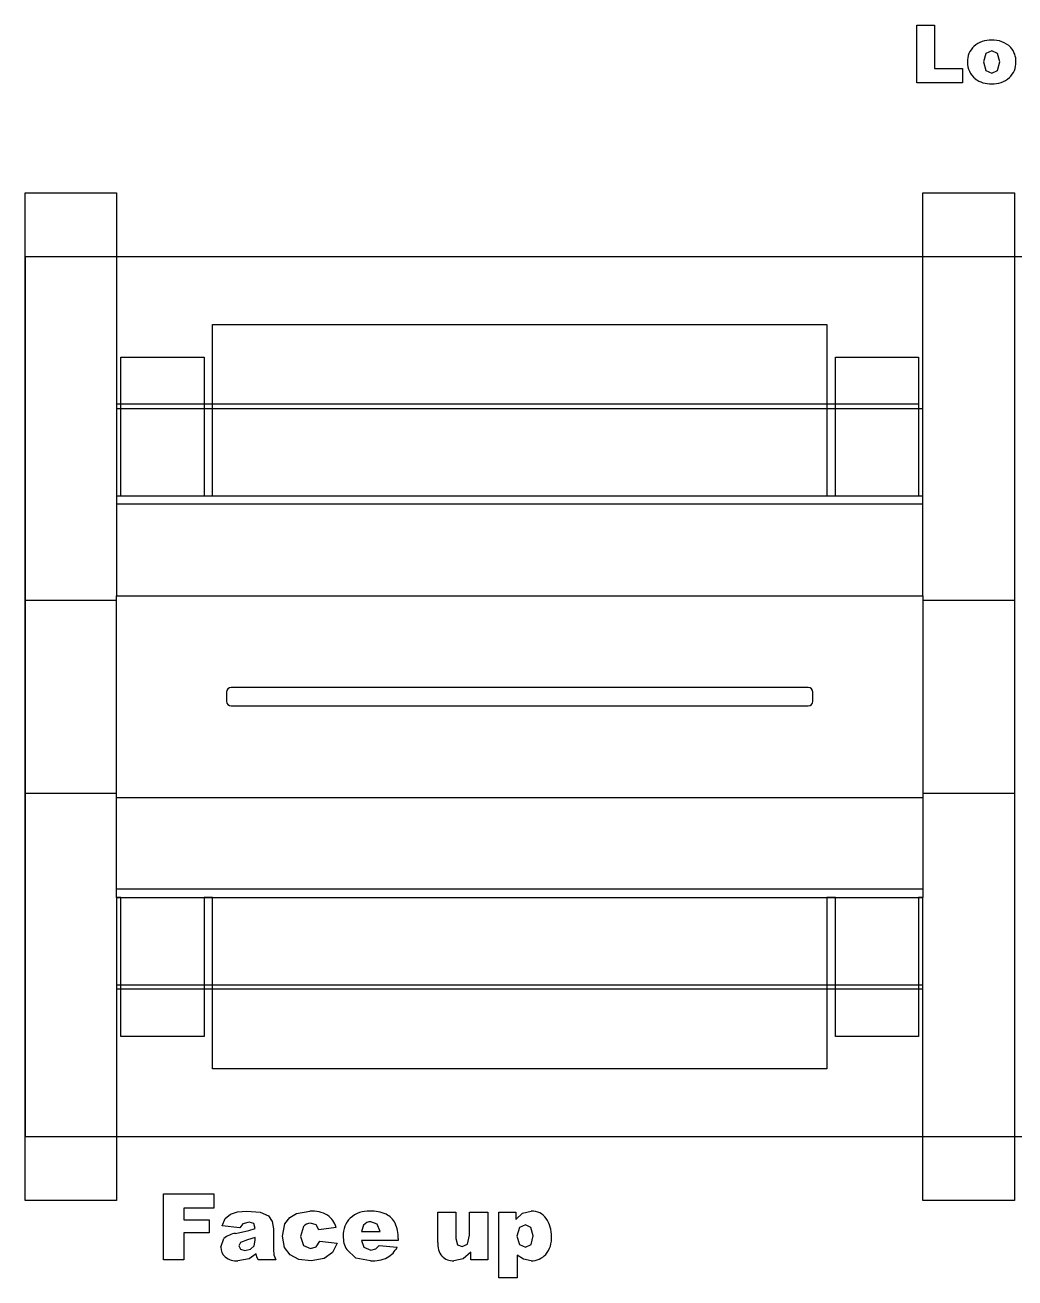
# Model space of a CAD drawing. Extents: x -47.4 to 49.1, y -49.9 to 45.6.
# Drawn here: x -24.42 to 2.59, y -49.91 to -15.72 of the extents above; entities that cross this region are included whole.
import ezdxf

# ---------------------------------------------------------------- set-up
doc = ezdxf.new("R2010")
doc.units = 0
for name, color, linetype in [('CUT', 5, 'CONTINUOUS'), ('DEFAULT', 7, 'CONTINUOUS'), ('SCORE', 1, 'CONTINUOUS')]:
    doc.layers.add(name, color=color, linetype=linetype)

msp = doc.modelspace()

# ---------------------------------------------------------------- linework, layer by layer
at = {"layer": 'CUT'}
for p, q in [((-0.086, -15.724), (0.399, -15.724)), ((-0.086, -17.302), (-0.086, -15.724)), ((0.399, -15.724), (0.399, -16.913)), ((1.799, -16.503), (1.735, -16.731)), ((1.735, -16.731), (1.799, -16.96)), ((1.963, -16.428), (1.799, -16.503)), ((2.12, -16.502), (1.963, -16.428)), ((2.184, -16.726), (2.12, -16.502)), ((2.121, -16.962), (2.184, -16.726)), ((0.399, -16.913), (1.164, -16.913)), ((1.164, -16.913), (1.164, -17.302)), ((1.799, -16.96), (1.96, -17.035)), ((1.96, -17.035), (2.121, -16.962)), ((1.164, -17.302), (-0.086, -17.302)), ((-24.421, -31.302), (-24.421, -20.302)), ((-24.421, -20.302), (-21.921, -20.302)), ((-21.921, -20.302), (-21.921, -28.572)), ((0.079, -28.572), (0.079, -20.302)), ((0.079, -20.302), (2.579, -20.302)), ((2.579, -20.302), (2.579, -31.302)), ((-19.306, -28.572), (-19.306, -23.897)), ((-19.306, -23.897), (-2.536, -23.897)), ((-2.536, -23.897), (-2.536, -28.572)), ((-21.806, -28.572), (-21.806, -24.782)), ((-21.806, -24.782), (-19.536, -24.782)), ((-19.536, -24.782), (-19.536, -28.572)), ((-2.306, -28.572), (-2.306, -24.782)), ((-2.306, -24.782), (-0.036, -24.782)), ((-0.036, -24.782), (-0.036, -28.572)), ((-21.921, -28.457), (-21.921, -28.572)), ((-21.921, -28.572), (-21.806, -28.572)), ((-21.921, -28.572), (-21.921, -31.302)), ((-19.536, -28.572), (-19.306, -28.572)), ((-2.536, -28.572), (-2.306, -28.572)), ((-0.036, -28.572), (0.079, -28.572)), ((0.079, -31.302), (0.079, -28.572)), ((-24.421, -36.802), (-24.421, -31.302)), ((2.579, -31.302), (2.579, -36.802)), ((-3.046, -33.802), (-18.796, -33.802)), ((-18.921, -33.927), (-18.921, -34.177)), ((-2.921, -34.177), (-2.921, -33.927)), ((-18.796, -34.302), (-3.046, -34.302)), ((-24.421, -47.802), (-24.421, -36.802)), ((-21.921, -39.532), (-21.921, -36.802)), ((0.079, -36.802), (0.079, -39.532)), ((2.579, -36.802), (2.579, -47.802)), ((-21.806, -39.532), (-21.921, -39.532)), ((-21.921, -39.532), (-21.921, -47.802)), ((-21.806, -43.322), (-21.806, -39.532)), ((-19.306, -39.532), (-19.536, -39.532)), ((-19.536, -39.532), (-19.536, -43.322)), ((-19.306, -44.207), (-19.306, -39.532)), ((-2.306, -39.532), (-2.536, -39.532)), ((-2.536, -39.532), (-2.536, -44.207)), ((-2.306, -43.322), (-2.306, -39.532)), ((0.079, -39.532), (-0.036, -39.532)), ((-0.036, -39.532), (-0.036, -43.322)), ((0.079, -47.802), (0.079, -39.532)), ((-19.536, -43.322), (-21.806, -43.322)), ((-0.036, -43.322), (-2.306, -43.322)), ((-2.536, -44.207), (-19.306, -44.207)), ((-21.921, -47.802), (-24.421, -47.802)), ((2.579, -47.802), (0.079, -47.802))]:
    msp.add_line(p, q, dxfattribs=at)
for centre, radius, start, end in [((1.863, -16.718), 0.566, 133.2542, 181.7184), ((1.921, -16.805), 0.669, 87.0007, 131.7183), ((2.004, -16.799), 0.664, 44.3428, 94.1265), ((2.051, -16.712), 0.571, 358.3525, 41.3606), ((1.854, -16.751), 0.556, 178.3213, 231.573), ((2.053, -16.747), 0.568, 313.5643, 1.8954), ((1.925, -16.637), 0.69, 232.8227, 272.6898), ((1.997, -16.649), 0.678, 266.6541, 311.329), ((-18.796, -33.927), 0.125, 90, 180), ((-3.046, -33.927), 0.125, 0, 90), ((-18.796, -34.177), 0.125, 180, 270), ((-3.046, -34.177), 0.125, 270, 0)]:
    msp.add_arc(centre, radius, start, end, dxfattribs=at)
at = {"layer": 'DEFAULT'}
for p, q in [((11.579, -22.052), (-24.421, -22.052)), ((-24.421, -22.052), (-24.421, -46.052)), ((-24.421, -46.052), (11.579, -46.052)), ((-20.639, -47.621), (-19.273, -47.621)), ((-20.639, -49.416), (-20.639, -47.621)), ((-19.273, -47.621), (-19.273, -48.008)), ((-19.273, -48.008), (-20.087, -48.008)), ((-20.087, -48.008), (-20.087, -48.325)), ((-18.96, -48.294), (-18.814, -48.17)), ((-18.814, -48.17), (-18.626, -48.111)), ((-18.626, -48.111), (-18.367, -48.091)), ((-18.367, -48.091), (-18.007, -48.116)), ((-18.007, -48.116), (-17.781, -48.22)), ((-17.192, -48.265), (-17.015, -48.15)), ((-17.015, -48.15), (-16.645, -48.091)), ((-13.158, -48.943), (-13.158, -48.118)), ((-13.158, -48.118), (-12.662, -48.118)), ((-12.662, -48.118), (-12.662, -48.832)), ((-12.289, -48.743), (-12.289, -48.118)), ((-12.289, -48.118), (-11.792, -48.118)), ((-11.792, -48.118), (-11.792, -49.416)), ((-11.488, -49.912), (-11.488, -48.118)), ((-11.488, -48.118), (-11.028, -48.118)), ((-11.028, -48.118), (-11.028, -48.315)), ((-11.028, -48.315), (-10.848, -48.149)), ((-10.848, -48.149), (-10.605, -48.091)), ((-20.087, -48.325), (-19.397, -48.325)), ((-19.397, -48.325), (-19.397, -48.684)), ((-19.038, -48.491), (-18.96, -48.294)), ((-18.555, -48.546), (-19.038, -48.491)), ((-18.481, -48.433), (-18.555, -48.546)), ((-18.305, -48.394), (-18.481, -48.433)), ((-18.177, -48.431), (-18.305, -48.394)), ((-18.141, -48.56), (-18.177, -48.431)), ((-17.781, -48.22), (-17.681, -48.376)), ((-17.681, -48.376), (-17.644, -48.568)), ((-17.396, -48.772), (-17.328, -48.44)), ((-17.328, -48.44), (-17.192, -48.265)), ((-16.825, -48.511), (-16.899, -48.782)), ((-16.479, -48.467), (-16.631, -48.422)), ((-16.402, -48.601), (-16.479, -48.467)), ((-15.933, -48.532), (-16.402, -48.601)), ((-15.181, -48.472), (-15.241, -48.643)), ((-14.812, -48.441), (-14.985, -48.38)), ((-14.732, -48.643), (-14.812, -48.441)), ((-10.93, -48.536), (-10.995, -48.774)), ((-10.766, -48.463), (-10.93, -48.536)), ((-10.613, -48.536), (-10.766, -48.463)), ((-10.55, -48.763), (-10.613, -48.536)), ((-19.397, -48.684), (-20.087, -48.684)), ((-20.087, -48.684), (-20.087, -49.416)), ((-19.079, -49.076), (-18.993, -48.836)), ((-18.676, -48.696), (-18.315, -48.618)), ((-18.352, -48.871), (-18.541, -48.949)), ((-18.141, -48.808), (-18.352, -48.871)), ((-18.315, -48.618), (-18.141, -48.56)), ((-18.17, -49.032), (-18.141, -48.886)), ((-18.141, -48.886), (-18.141, -48.808)), ((-17.644, -48.568), (-17.644, -49.14)), ((-17.34, -49.079), (-17.396, -48.772)), ((-16.899, -48.782), (-16.824, -49.028)), ((-15.241, -48.643), (-14.732, -48.643)), ((-14.235, -48.835), (-14.235, -48.891)), ((-12.662, -48.832), (-12.617, -49.005)), ((-12.345, -48.988), (-12.289, -48.743)), ((-10.995, -48.774), (-10.929, -48.997)), ((-10.61, -49), (-10.55, -48.763)), ((-18.541, -48.949), (-18.582, -49.038)), ((-18.582, -49.038), (-18.542, -49.131)), ((-18.542, -49.131), (-18.423, -49.167)), ((-18.423, -49.167), (-18.27, -49.128)), ((-18.27, -49.128), (-18.17, -49.032)), ((-17.644, -49.14), (-17.632, -49.283)), ((-17.185, -49.281), (-17.34, -49.079)), ((-16.824, -49.028), (-16.634, -49.112)), ((-16.634, -49.112), (-16.472, -49.061)), ((-16.472, -49.061), (-16.374, -48.905)), ((-16.374, -48.905), (-15.905, -48.96)), ((-16.032, -49.216), (-16.259, -49.383)), ((-15.905, -48.96), (-16.032, -49.216)), ((-15.397, -49.371), (-15.642, -49.14)), ((-14.235, -48.891), (-15.242, -48.891)), ((-15.242, -48.891), (-15.177, -49.069)), ((-15.177, -49.069), (-14.987, -49.153)), ((-14.987, -49.153), (-14.847, -49.115)), ((-14.847, -49.115), (-14.759, -49.029)), ((-14.759, -49.029), (-14.263, -49.071)), ((-12.617, -49.005), (-12.49, -49.057)), ((-12.49, -49.057), (-12.345, -48.988)), ((-12.256, -49.206), (-12.464, -49.389)), ((-12.256, -49.416), (-12.256, -49.206)), ((-10.929, -48.997), (-10.76, -49.071)), ((-10.76, -49.071), (-10.61, -49)), ((-20.087, -49.416), (-20.639, -49.416)), ((-18.305, -49.39), (-18.61, -49.443)), ((-18.112, -49.256), (-18.305, -49.39)), ((-18.095, -49.339), (-18.112, -49.256)), ((-18.057, -49.416), (-18.095, -49.339)), ((-17.581, -49.416), (-18.057, -49.416)), ((-17.632, -49.283), (-17.581, -49.416)), ((-16.951, -49.405), (-17.185, -49.281)), ((-16.609, -49.443), (-16.951, -49.405)), ((-16.259, -49.383), (-16.609, -49.443)), ((-14.991, -49.443), (-15.397, -49.371)), ((-12.464, -49.389), (-12.722, -49.443)), ((-11.792, -49.416), (-12.256, -49.416)), ((-10.82, -49.404), (-10.992, -49.288)), ((-10.992, -49.288), (-10.992, -49.912)), ((-10.608, -49.443), (-10.82, -49.404)), ((-10.992, -49.912), (-11.488, -49.912))]:
    msp.add_line(p, q, dxfattribs=at)
for centre, radius, start, end in [((-16.591, -48.943), 0.854, 60.0117, 93.622), ((-16.505, -48.689), 0.593, 15.3587, 55.0425), ((-15.049, -48.834), 0.745, 86.6845, 131.7126), ((-14.961, -49.05), 0.96, 65.6765, 92.6659), ((-14.825, -48.682), 0.57, 27.5115, 62.9173), ((-10.583, -48.564), 0.474, 35.4378, 92.6021), ((-16.638, -48.661), 0.24, 88.3015, 141.2326), ((-15.089, -48.743), 0.65, 134.3706, 182.3002), ((-14.993, -48.62), 0.239, 88.0103, 142.0166), ((-15.124, -48.799), 0.89, 357.6647, 25.269), ((-10.867, -48.752), 0.814, 358.0321, 34.6679), ((-18.609, -49.277), 0.584, 96.501, 131.0553), ((-15.046, -48.786), 0.693, 178.62, 210.7491), ((-10.752, -48.829), 0.701, 320.6484, 3.9769), ((-18.744, -49.08), 0.336, 179.2237, 229.9274), ((-14.893, -48.744), 0.709, 300.3424, 332.6259), ((-12.627, -48.986), 0.533, 175.3243, 218.826), ((-18.646, -48.932), 0.513, 232.2492, 274.0643), ((-14.938, -48.473), 0.972, 266.9099, 294.5729), ((-12.745, -49.024), 0.419, 224.9255, 273.1522), ((-10.594, -48.925), 0.518, 268.4965, 317.8031)]:
    msp.add_arc(centre, radius, start, end, dxfattribs=at)
at = {"layer": 'SCORE'}
for p, q in [((-0.036, -26.072), (-21.921, -26.072)), ((-21.921, -26.187), (0.079, -26.187)), ((-21.921, -28.572), (0.079, -28.572)), ((0.079, -28.802), (-21.921, -28.802)), ((-24.421, -31.417), (-21.921, -31.417)), ((-21.921, -31.302), (0.079, -31.302)), ((-21.921, -36.802), (-21.921, -31.302)), ((0.079, -31.302), (0.079, -36.802)), ((0.079, -31.417), (2.579, -31.417)), ((-24.421, -36.687), (-21.921, -36.687)), ((-21.921, -36.802), (0.079, -36.802)), ((0.079, -36.687), (2.579, -36.687)), ((0.079, -39.302), (-21.921, -39.302)), ((-21.921, -39.532), (0.079, -39.532)), ((-21.921, -41.917), (0.079, -41.917)), ((0.079, -42.032), (-21.921, -42.032))]:
    msp.add_line(p, q, dxfattribs=at)

doc.saveas('drawing.dxf')
